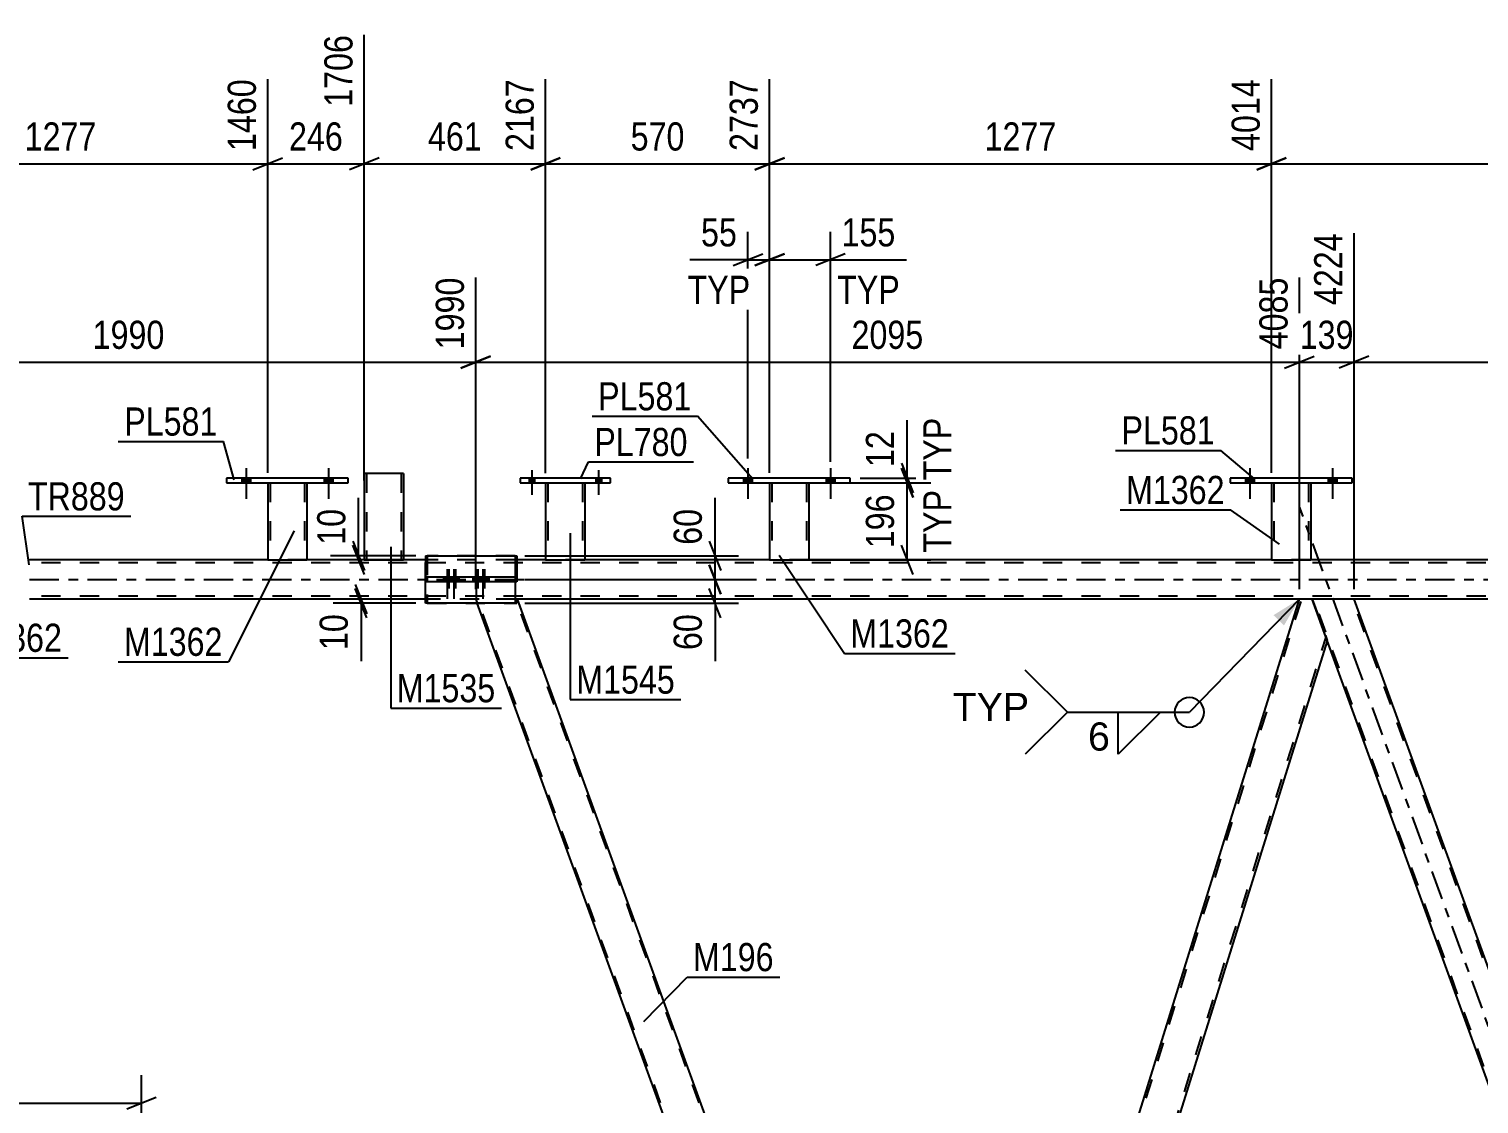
# Model space of a CAD drawing. Header units: millimetres. Extents: x -85 to 756, y -411 to 183.
# Drawn here: x 25.2 to 172.7, y -53.4 to 56 of the extents above; entities that cross this region are included whole.
import ezdxf

# ---------------------------------------------------------------- set-up
doc = ezdxf.new("R2010")
doc.units = ezdxf.units.MM
doc.linetypes.add('DXK_LINE_DOT2', pattern=[3.9198, 1.9599, -1.9599])
doc.linetypes.add('DXK_LINE_DOT3', pattern=[5.9187, 2.979, -0.9799, 0.9799, -0.9799])
doc.styles.add('Arial', font='ARIAL.TTF', dxfattribs={"height": 0.2})
doc.styles.add('Arial Narrow', font='ARIALN.TTF', dxfattribs={"height": 0.2})

# ---------------------------------------------------------------- blocks, each defined once
blk = doc.blocks.new('Bolt-814185790-3741 - 3717')
at = {"color": 1, "linetype": 'DXK_LINE_DOT2'}
for p, q in [((67.54, 0.24), (67.54, -0.24)), ((67.9, 1.04), (67.9, -1.96)), ((68.22, 0.24), (68.22, -0.24)), ((68.26, 0.24), (68.26, -0.24)), ((68.58, 1.04), (68.58, -1.96)), ((68.94, 0.24), (68.94, -0.24)), ((70.5, 0.24), (70.5, -0.24)), ((70.86, 1.04), (70.86, -1.96)), ((71.18, 0.24), (71.18, -0.24)), ((71.22, 0.24), (71.22, -0.24)), ((71.54, 1.04), (71.54, -1.96)), ((71.9, 0.24), (71.9, -0.24))]:
    blk.add_line(p, q, dxfattribs=at)
blk = doc.blocks.new('Part-814185790-3742 - 3717')
at = {"color": 7, "linetype": 'DXK_LINE_DOT2'}
for p, q in [((65.7, 2.4), (65.7, -2.4)), ((74.65, 2.4), (65.7, 2.4)), ((74.81, 2), (74.81, -2.4)), ((65.7, -2.4), (74.81, -2.4))]:
    blk.add_line(p, q, dxfattribs=at)
at = {"color": 2, "linetype": 'Continuous'}
for p, q in [((74.65, 2.4), (74.81, 2.4)), ((74.81, 2.4), (74.81, 2))]:
    blk.add_line(p, q, dxfattribs=at)
blk = doc.blocks.new('Part-814185790-3745 - 3717')
at = {"color": 7, "linetype": 'DXK_LINE_DOT2'}
for p, q in [((74.81, 0.24), (65.7, 0.24)), ((65.7, 0.24), (65.7, -0.24)), ((71.99, 0.24), (71.99, -0.24)), ((74.81, 0.24), (74.81, -0.24)), ((74.81, -0.24), (65.7, -0.24))]:
    blk.add_line(p, q, dxfattribs=at)
blk = doc.blocks.new('Bolt-814185790-3747 - 3717')
at = {"linetype": 'Continuous'}
for points in [[(68.09, 0.24), (67.37, 0.24), (67.37, -0.24), (68.09, -0.24)], [(68.77, 0.24), (68.05, 0.24), (68.05, -0.24), (68.77, -0.24)], [(71.06, 0.24), (70.34, 0.24), (70.34, -0.24), (71.06, -0.24)], [(71.74, 0.24), (71.02, 0.24), (71.02, -0.24), (71.74, -0.24)]]:
    blk.add_hatch(color=1, dxfattribs=at).paths.add_polyline_path(points)
at = {"color": 1, "linetype": 'Continuous'}
for p, q in [((67.37, 0.24), (67.37, -0.24)), ((67.73, 1.04), (67.73, -1.96)), ((68.05, 0.24), (68.05, -0.24)), ((68.09, 0.24), (68.09, -0.24)), ((68.41, 1.04), (68.41, -1.96)), ((68.77, 0.24), (68.77, -0.24)), ((70.34, 0.24), (70.34, -0.24)), ((70.7, 1.04), (70.7, -1.96)), ((71.02, 0.24), (71.02, -0.24)), ((71.06, 0.24), (71.06, -0.24)), ((71.38, 1.04), (71.38, -1.96)), ((71.74, 0.24), (71.74, -0.24))]:
    blk.add_line(p, q, dxfattribs=at)
blk = doc.blocks.new('Part-814185790-3748 - 3717')
at = {"color": 2, "linetype": 'Continuous'}
for p, q in [((65.54, 2.4), (74.65, 2.4)), ((65.54, 2.4), (65.54, 0.24)), ((74.65, 2.4), (74.65, -2.4)), ((65.54, -2.4), (65.54, -0.24)), ((74.65, -2.4), (65.54, -2.4))]:
    blk.add_line(p, q, dxfattribs=at)
at = {"color": 7, "linetype": 'DXK_LINE_DOT2'}
for q in [(65.54, 2.4), (65.54, 0.24)]:
    blk.add_line((65.54, -0.24), q, dxfattribs=at)
blk = doc.blocks.new('Part-814185790-3749 - 3717')
at = {"color": 2, "linetype": 'Continuous'}
for p, q in [((71.83, 0.24), (65.54, 0.24)), ((65.54, -0.24), (65.54, 0.24)), ((74.65, 0.24), (71.83, 0.24)), ((71.83, -0.24), (71.83, 0.24)), ((74.65, 0.24), (74.65, -0.24)), ((71.83, -0.24), (65.54, -0.24)), ((74.65, -0.24), (71.83, -0.24))]:
    blk.add_line(p, q, dxfattribs=at)
blk = doc.blocks.new('Part-814185790-3944 - 3717')
at = {"color": 2, "linetype": 'Continuous'}
for p, q in [((117.75, -119.75), (154.46, -2)), ((155.77, -2), (154.46, -2)), ((157.3, -6.2), (155.77, -2)), ((120.86, -123.22), (157.32, -6.25)), ((119.02, -123.22), (117.77, -119.8))]:
    blk.add_line(p, q, dxfattribs=at)
at = {"color": 7, "linetype": 'DXK_LINE_DOT2'}
for p, q in [((117.89, -120.12), (154.71, -2)), ((120.61, -123.22), (157.18, -5.88)), ((157.32, -6.25), (157.3, -6.2)), ((157.32, -6.25), (157.3, -6.2)), ((117.77, -119.8), (117.75, -119.75)), ((119.02, -123.22), (120.86, -123.22))]:
    blk.add_line(p, q, dxfattribs=at)
blk = doc.blocks.new('Bolt-814185790-4194 - 3717')
at = {"linetype": 'Continuous'}
for points in [[(46.83, 9.84), (47.71, 9.84), (47.71, 10.32), (46.83, 10.32)], [(55.23, 9.84), (56.11, 9.84), (56.11, 10.32), (55.23, 10.32)]]:
    blk.add_hatch(color=1, dxfattribs=at).paths.add_polyline_path(points)
at = {"color": 1, "linetype": 'Continuous'}
for p, q in [((47.27, 11.32), (47.27, 8.2)), ((55.67, 11.32), (55.67, 8.2)), ((46.83, 10.32), (46.83, 9.84)), ((47.71, 10.32), (47.71, 9.84)), ((55.23, 10.32), (55.23, 9.84)), ((56.11, 10.32), (56.11, 9.84))]:
    blk.add_line(p, q, dxfattribs=at)
blk = doc.blocks.new('Part-814185790-4150 - 3717')
at = {"color": 2, "linetype": 'Continuous'}
for p, q in [((147.43, 10.32), (147.43, 9.84)), ((159.83, 10.32), (147.43, 10.32)), ((147.43, 9.84), (159.83, 9.84)), ((159.83, 9.84), (159.83, 10.32))]:
    blk.add_line(p, q, dxfattribs=at)
blk = doc.blocks.new('Part-814185790-3866 - 3717')
at = {"color": 7, "linetype": 'DXK_LINE_DOT2'}
for p, q in [((70.64, -2), (70.66, -2)), ((74.69, -2), (70.64, -2)), ((70.64, -2), (70.78, -2.4)), ((114.93, -123.22), (70.81, -2)), ((118.85, -123.22), (74.73, -2)), ((119.02, -123.22), (117.77, -119.8)), ((119.02, -123.22), (114.76, -123.22))]:
    blk.add_line(p, q, dxfattribs=at)
at = {"color": 2, "linetype": 'Continuous'}
for p, q in [((114.76, -123.22), (70.78, -2.4)), ((74.69, -2), (74.65, -2)), ((74.9, -2), (74.69, -2)), ((117.77, -119.8), (74.9, -2))]:
    blk.add_line(p, q, dxfattribs=at)
blk = doc.blocks.new('Part-814185790-4170 - 3717')
at = {"color": 2, "linetype": 'Continuous'}
for p, q in [((45.27, 10.32), (45.27, 9.84)), ((57.67, 10.32), (45.27, 10.32)), ((45.27, 9.84), (57.67, 9.84)), ((57.67, 9.84), (57.67, 10.32))]:
    blk.add_line(p, q, dxfattribs=at)
blk = doc.blocks.new('Part-814185790-3928 - 3717')
at = {"color": 2, "linetype": 'Continuous'}
for p, q in [((49.47, 2), (25.23, 2)), ((59.3, 2), (53.47, 2)), ((65.54, 2), (63.3, 2)), ((77.75, 2), (74.65, 2)), ((100.55, 2), (81.75, 2)), ((151.63, 2), (104.55, 2)), ((202.71, 2), (155.63, 2)), ((65.54, -2), (25.23, -2)), ((154.46, -2), (74.9, -2)), ((239.59, -2), (160.03, -2))]:
    blk.add_line(p, q, dxfattribs=at)
at = {"color": 7, "linetype": 'DXK_LINE_DOT2'}
for p, q in [((639.89, 1.68), (25.23, 1.68)), ((53.47, 2), (49.47, 2)), ((63.3, 2), (59.3, 2)), ((74.65, 2), (65.54, 2)), ((81.75, 2), (77.75, 2)), ((104.55, 2), (100.55, 2)), ((155.63, 2), (151.63, 2)), ((639.89, -1.68), (25.23, -1.68)), ((74.9, -2), (65.54, -2)), ((160.03, -2), (154.46, -2))]:
    blk.add_line(p, q, dxfattribs=at)
at = {"color": 7, "linetype": 'DXK_LINE_DOT3'}
blk.add_line((25.23, 0), (639.89, 0), dxfattribs=at)
blk = doc.blocks.new('Part-814185790-3939 - 3717')
at = {"color": 7, "linetype": 'DXK_LINE_DOT3'}
blk.add_line((205.44, -132.62), (154.48, 7.4), dxfattribs=at)
at = {"color": 2, "linetype": 'Continuous'}
for p, q in [((160.03, -2), (155.77, -2)), ((202.4, -118.4), (160.03, -2)), ((198.14, -118.4), (157.3, -6.2))]:
    blk.add_line(p, q, dxfattribs=at)
at = {"color": 7, "linetype": 'DXK_LINE_DOT2'}
for p, q in [((155.77, -2), (157.3, -6.2)), ((200.06, -123.22), (155.94, -2)), ((203.98, -123.22), (159.86, -2)), ((199.89, -123.22), (198.14, -118.4)), ((204.15, -123.22), (202.4, -118.4)), ((204.15, -123.22), (199.89, -123.22))]:
    blk.add_line(p, q, dxfattribs=at)
blk = doc.blocks.new('Bolt-814185790-4193 - 3717')
at = {"linetype": 'Continuous'}
for points in [[(46.83, 9.84), (47.71, 9.84), (47.71, 10.32), (46.83, 10.32)], [(55.23, 9.84), (56.11, 9.84), (56.11, 10.32), (55.23, 10.32)]]:
    blk.add_hatch(color=1, dxfattribs=at).paths.add_polyline_path(points)
at = {"color": 1, "linetype": 'Continuous'}
for p, q in [((47.27, 11.32), (47.27, 8.2)), ((55.67, 11.32), (55.67, 8.2)), ((46.83, 10.32), (46.83, 9.84)), ((47.71, 10.32), (47.71, 9.84)), ((55.23, 10.32), (55.23, 9.84)), ((56.11, 10.32), (56.11, 9.84))]:
    blk.add_line(p, q, dxfattribs=at)
blk = doc.blocks.new('Part-814185790-4145 - 3717')
at = {"color": 2, "linetype": 'Continuous'}
for p, q in [((151.63, 9.84), (151.63, 2)), ((155.63, 9.84), (155.63, 2)), ((151.63, 2), (155.63, 2))]:
    blk.add_line(p, q, dxfattribs=at)
at = {"color": 7, "linetype": 'DXK_LINE_DOT2'}
for p, q in [((151.63, 9.84), (155.63, 9.84)), ((151.63, 9.84), (151.63, 9.84)), ((151.63, 9.84), (151.63, 9.84)), ((151.87, 9.84), (151.87, 2)), ((155.39, 9.84), (155.39, 2)), ((155.63, 9.84), (155.63, 9.84)), ((155.63, 9.84), (155.63, 9.84)), ((155.33, 2), (155.37, 2)), ((155.33, 2), (155.37, 2)), ((155.37, 2), (155.39, 2)), ((155.37, 2), (155.39, 2))]:
    blk.add_line(p, q, dxfattribs=at)
blk = doc.blocks.new('Part-814185790-4155 - 3717')
at = {"color": 2, "linetype": 'Continuous'}
for p, q in [((100.55, 9.84), (100.55, 2)), ((104.55, 9.84), (104.55, 2)), ((100.55, 2), (104.55, 2))]:
    blk.add_line(p, q, dxfattribs=at)
at = {"color": 7, "linetype": 'DXK_LINE_DOT2'}
for p, q in [((100.55, 9.84), (104.55, 9.84)), ((100.55, 9.84), (100.55, 9.84)), ((100.55, 9.84), (100.55, 9.84)), ((100.79, 9.84), (100.79, 2)), ((104.31, 9.84), (104.31, 2)), ((104.55, 9.84), (104.55, 9.84)), ((104.55, 9.84), (104.55, 9.84)), ((104.25, 2), (104.29, 2)), ((104.25, 2), (104.29, 2)), ((104.29, 2), (104.31, 2)), ((104.29, 2), (104.31, 2))]:
    blk.add_line(p, q, dxfattribs=at)
blk = doc.blocks.new('Part-814185790-4160 - 3717')
at = {"color": 2, "linetype": 'Continuous'}
for p, q in [((96.35, 10.32), (96.35, 9.84)), ((108.75, 10.32), (96.35, 10.32)), ((96.35, 9.84), (108.75, 9.84)), ((108.75, 9.84), (108.75, 10.32))]:
    blk.add_line(p, q, dxfattribs=at)
blk = doc.blocks.new('Part-814185790-4165 - 3717')
at = {"color": 2, "linetype": 'Continuous'}
for p, q in [((49.47, 9.84), (49.47, 2)), ((53.47, 9.84), (53.47, 2)), ((49.47, 2), (53.47, 2))]:
    blk.add_line(p, q, dxfattribs=at)
at = {"color": 7, "linetype": 'DXK_LINE_DOT2'}
for p, q in [((49.47, 9.84), (53.47, 9.84)), ((49.47, 9.84), (49.47, 9.84)), ((49.47, 9.84), (49.47, 9.84)), ((49.71, 9.84), (49.71, 2)), ((53.23, 9.84), (53.23, 2)), ((53.47, 9.84), (53.47, 9.84)), ((53.47, 9.84), (53.47, 9.84)), ((53.17, 2), (53.21, 2)), ((53.17, 2), (53.21, 2)), ((53.21, 2), (53.23, 2)), ((53.21, 2), (53.23, 2))]:
    blk.add_line(p, q, dxfattribs=at)
blk = doc.blocks.new('Bolt-814185790-4189 - 3717')
at = {"linetype": 'Continuous'}
for points in [[(148.99, 9.84), (149.87, 9.84), (149.87, 10.32), (148.99, 10.32)], [(157.39, 9.84), (158.27, 9.84), (158.27, 10.32), (157.39, 10.32)]]:
    blk.add_hatch(color=1, dxfattribs=at).paths.add_polyline_path(points)
at = {"color": 1, "linetype": 'Continuous'}
for p, q in [((149.43, 11.32), (149.43, 8.2)), ((157.83, 11.32), (157.83, 8.2)), ((148.99, 10.32), (148.99, 9.84)), ((149.87, 10.32), (149.87, 9.84)), ((157.39, 10.32), (157.39, 9.84)), ((158.27, 10.32), (158.27, 9.84))]:
    blk.add_line(p, q, dxfattribs=at)
blk = doc.blocks.new('Bolt-814185790-4190 - 3717')
at = {"linetype": 'Continuous'}
for points in [[(148.99, 9.84), (149.87, 9.84), (149.87, 10.32), (148.99, 10.32)], [(157.39, 9.84), (158.27, 9.84), (158.27, 10.32), (157.39, 10.32)]]:
    blk.add_hatch(color=1, dxfattribs=at).paths.add_polyline_path(points)
at = {"color": 1, "linetype": 'Continuous'}
for p, q in [((149.43, 11.32), (149.43, 8.2)), ((157.83, 11.32), (157.83, 8.2)), ((148.99, 10.32), (148.99, 9.84)), ((149.87, 10.32), (149.87, 9.84)), ((157.39, 10.32), (157.39, 9.84)), ((158.27, 10.32), (158.27, 9.84))]:
    blk.add_line(p, q, dxfattribs=at)
blk = doc.blocks.new('Bolt-814185790-4191 - 3717')
at = {"linetype": 'Continuous'}
for points in [[(97.91, 9.84), (98.79, 9.84), (98.79, 10.32), (97.91, 10.32)], [(106.31, 9.84), (107.19, 9.84), (107.19, 10.32), (106.31, 10.32)]]:
    blk.add_hatch(color=1, dxfattribs=at).paths.add_polyline_path(points)
at = {"color": 1, "linetype": 'Continuous'}
for p, q in [((98.35, 11.32), (98.35, 8.2)), ((106.75, 11.32), (106.75, 8.2)), ((97.91, 10.32), (97.91, 9.84)), ((98.79, 10.32), (98.79, 9.84)), ((106.31, 10.32), (106.31, 9.84)), ((107.19, 10.32), (107.19, 9.84))]:
    blk.add_line(p, q, dxfattribs=at)
blk = doc.blocks.new('Bolt-814185790-4192 - 3717')
at = {"linetype": 'Continuous'}
for points in [[(97.91, 9.84), (98.79, 9.84), (98.79, 10.32), (97.91, 10.32)], [(106.31, 9.84), (107.19, 9.84), (107.19, 10.32), (106.31, 10.32)]]:
    blk.add_hatch(color=1, dxfattribs=at).paths.add_polyline_path(points)
at = {"color": 1, "linetype": 'Continuous'}
for p, q in [((98.35, 11.32), (98.35, 8.2)), ((106.75, 11.32), (106.75, 8.2)), ((97.91, 10.32), (97.91, 9.84)), ((98.79, 10.32), (98.79, 9.84)), ((106.31, 10.32), (106.31, 9.84)), ((107.19, 10.32), (107.19, 9.84))]:
    blk.add_line(p, q, dxfattribs=at)
blk = doc.blocks.new('Part-814185790-4210 - 3717')
at = {"color": 2, "linetype": 'Continuous'}
for p, q in [((77.75, 9.84), (77.75, 1.99)), ((81.75, 9.84), (81.75, 1.99)), ((77.75, 1.99), (81.75, 1.99))]:
    blk.add_line(p, q, dxfattribs=at)
at = {"color": 7, "linetype": 'DXK_LINE_DOT2'}
for p, q in [((77.75, 9.84), (81.75, 9.84)), ((77.99, 9.84), (77.99, 1.99)), ((81.51, 9.84), (81.51, 1.99)), ((81.45, 1.99), (81.49, 1.99)), ((81.45, 1.99), (81.49, 1.99)), ((81.49, 1.99), (81.51, 1.99)), ((81.49, 1.99), (81.51, 1.99))]:
    blk.add_line(p, q, dxfattribs=at)
blk = doc.blocks.new('Part-814185790-4215 - 3717')
at = {"color": 2, "linetype": 'Continuous'}
for p, q in [((75.15, 10.32), (75.15, 9.84)), ((84.35, 10.32), (75.15, 10.32)), ((75.15, 9.84), (84.35, 9.84)), ((84.35, 9.84), (84.35, 10.32))]:
    blk.add_line(p, q, dxfattribs=at)
blk = doc.blocks.new('Bolt-814185790-4216 - 3717')
at = {"linetype": 'Continuous'}
for points in [[(76.07, 9.84), (76.63, 9.84), (76.63, 10.32), (76.07, 10.32)], [(76.07, 9.84), (76.63, 9.84), (76.63, 10.32), (76.07, 10.32)], [(82.87, 9.84), (83.43, 9.84), (83.43, 10.32), (82.87, 10.32)], [(82.87, 9.84), (83.43, 9.84), (83.43, 10.32), (82.87, 10.32)]]:
    blk.add_hatch(color=1, dxfattribs=at).paths.add_polyline_path(points)
at = {"color": 1, "linetype": 'Continuous'}
for p, q in [((76.35, 11.12), (76.35, 8.6)), ((76.35, 11.12), (76.35, 8.6)), ((83.15, 11.12), (83.15, 8.6)), ((83.15, 11.12), (83.15, 8.6)), ((76.07, 10.32), (76.07, 9.84)), ((76.07, 10.32), (76.07, 9.84)), ((76.63, 10.32), (76.63, 9.84)), ((76.63, 10.32), (76.63, 9.84)), ((82.87, 10.32), (82.87, 9.84)), ((82.87, 10.32), (82.87, 9.84)), ((83.43, 10.32), (83.43, 9.84)), ((83.43, 10.32), (83.43, 9.84))]:
    blk.add_line(p, q, dxfattribs=at)
blk = doc.blocks.new('Part-814185790-4221 - 3717')
at = {"color": 2, "linetype": 'Continuous'}
for p, q in [((59.3, 10.78), (59.3, 2)), ((63.3, 10.78), (59.3, 10.78)), ((63.3, 10.78), (63.3, 2)), ((59.3, 2), (63.3, 2))]:
    blk.add_line(p, q, dxfattribs=at)
at = {"color": 7, "linetype": 'DXK_LINE_DOT2'}
for p, q in [((59.54, 10.78), (59.54, 2)), ((63.26, 10.78), (62.82, 10.78)), ((62.99, 10.78), (63, 10.78)), ((63, 10.78), (63.04, 10.78)), ((63.04, 10.78), (63.06, 10.78)), ((63.06, 10.78), (63.06, 2)), ((63.04, 2), (63, 2)), ((63.04, 2), (63, 2)), ((63.06, 2), (63.04, 2)), ((63.04, 2), (63.06, 2))]:
    blk.add_line(p, q, dxfattribs=at)
blk = doc.blocks.new('StraightDimension-814185790-4522 - 3717')
at = {"color": 7, "linetype": 'Continuous'}
for p, q in [((-17.31, -1.5), (-18.51, 1.5)), ((-1.64, 0), (-20.76, 0)), ((-17.91, -125.86), (-17.91, 0)), ((-18.51, -124.36), (-17.31, -127.36)), ((34.99, -125.86), (-20.76, -125.86))]:
    blk.add_line(p, q, dxfattribs=at)
at = {"color": 0}
blk.add_wipeout([(-18.66, -58.67), (-22.86, -58.67), (-22.86, -67.19), (-18.66, -67.19)], dxfattribs=at)
at = {"color": 3, "style": 'Arial Narrow'}
blk.add_text('3147', height=2.863, rotation=90.0002, dxfattribs=at).set_placement((-19.26, -66.59))
blk = doc.blocks.new('StraightDimension-814185790-5039 - 3717')
at = {"color": 7, "linetype": 'Continuous'}
for p, q in [((70.64, -1), (70.64, 30.73)), ((154.46, -1), (154.46, 30.73)), ((72.14, 22.72), (69.14, 21.52)), ((152.96, 21.52), (155.96, 22.72)), ((70.64, 22.12), (154.46, 22.12))]:
    blk.add_line(p, q, dxfattribs=at)
at = {"color": 0}
blk.add_wipeout([(116.8, 22.87), (116.8, 27.07), (108.29, 27.07), (108.29, 22.87)], dxfattribs=at)
at = {"color": 3, "style": 'Arial Narrow'}
blk.add_text('2095', height=2.863, dxfattribs=at).set_placement((108.89, 23.47))
at = {"color": 0, "linetype": 'Continuous'}
blk.add_wipeout([(153.86, 31.33), (149.66, 31.33), (149.66, 22.82), (153.86, 22.82)], dxfattribs=at)
at = {"color": 3, "linetype": 'Continuous', "style": 'Arial Narrow'}
blk.add_text('4085', height=2.863, rotation=90.0002, dxfattribs=at).set_placement((153.26, 23.42))
blk = doc.blocks.new('StraightDimension-814185790-14553 - 3717')
at = {"color": 7, "linetype": 'Continuous'}
for p, q in [((77.75, 10.83), (77.75, 50.91)), ((100.55, 10.84), (100.55, 50.91)), ((79.25, 42.9), (76.25, 41.7)), ((99.05, 41.7), (102.05, 42.9)), ((77.75, 42.3), (100.55, 42.3))]:
    blk.add_line(p, q, dxfattribs=at)
at = {"color": 0}
blk.add_wipeout([(92.49, 43.05), (92.49, 47.25), (85.81, 47.25), (85.81, 43.05)], dxfattribs=at)
at = {"color": 3, "style": 'Arial Narrow'}
blk.add_text('570', height=2.863, dxfattribs=at).set_placement((86.41, 43.65))
at = {"color": 0, "linetype": 'Continuous'}
blk.add_wipeout([(99.95, 51.51), (95.75, 51.51), (95.75, 43), (99.95, 43)], dxfattribs=at)
at = {"color": 3, "linetype": 'Continuous', "style": 'Arial Narrow'}
blk.add_text('2737', height=2.863, rotation=90.0002, dxfattribs=at).set_placement((99.35, 43.6))
blk = doc.blocks.new('StraightDimension-814185790-14551 - 3717')
at = {"color": 7, "linetype": 'Continuous'}
for p, q in [((151.63, 10.84), (151.63, 50.91)), ((202.71, 10.84), (202.71, 50.91)), ((153.13, 42.9), (150.13, 41.7)), ((201.21, 41.7), (204.21, 42.9)), ((151.63, 42.3), (202.71, 42.3))]:
    blk.add_line(p, q, dxfattribs=at)
at = {"color": 0}
blk.add_wipeout([(181.42, 43.05), (181.42, 47.25), (172.91, 47.25), (172.91, 43.05)], dxfattribs=at)
at = {"color": 3, "style": 'Arial Narrow'}
blk.add_text('1277', height=2.863, dxfattribs=at).set_placement((173.51, 43.65))
at = {"color": 0, "linetype": 'Continuous'}
blk.add_wipeout([(202.11, 51.51), (197.91, 51.51), (197.91, 43), (202.11, 43)], dxfattribs=at)
at = {"color": 3, "linetype": 'Continuous', "style": 'Arial Narrow'}
blk.add_text('5291', height=2.863, rotation=90.0002, dxfattribs=at).set_placement((201.51, 43.6))
blk = doc.blocks.new('StraightDimension-814185790-5324 - 3717')
at = {"color": 7, "linetype": 'Continuous'}
for p, q in [((100.55, 10.84), (100.55, 35.39)), ((106.75, 11.96), (106.75, 35.39)), ((99.05, 31.94), (102.05, 33.14)), ((100.55, 32.54), (106.75, 32.54)), ((108.25, 33.14), (105.25, 31.94)), ((106.75, 32.54), (114.48, 32.54)), ((106.75, 32.54), (114.48, 32.54))]:
    blk.add_line(p, q, dxfattribs=at)
at = {"color": 0}
blk.add_wipeout([(113.96, 33.29), (113.96, 37.49), (107.27, 37.49), (107.27, 33.29)], dxfattribs=at)
at = {"color": 0, "linetype": 'Continuous'}
blk.add_wipeout([(114.41, 27.44), (114.41, 31.64), (106.82, 31.64), (106.82, 27.44)], dxfattribs=at)
at = {"color": 3, "style": 'Arial Narrow'}
blk.add_text('155', height=2.863, dxfattribs=at).set_placement((107.87, 33.89))
at = {"color": 3, "linetype": 'Continuous', "style": 'Arial Narrow'}
blk.add_text('TYP', height=2.863, dxfattribs=at).set_placement((107.42, 28.04))
blk = doc.blocks.new('StraightDimension-814185790-5309 - 3717')
at = {"color": 7, "linetype": 'Continuous'}
for p, q in [((114.56, 10.32), (114.56, 16.22)), ((114.56, 10.32), (114.56, 16.22)), ((113.96, 11.82), (115.16, 8.82)), ((115.16, 8.34), (113.96, 11.34)), ((103.55, 9.84), (116.96, 9.84)), ((109.75, 10.32), (116.96, 10.32)), ((114.56, 9.84), (114.56, 10.32))]:
    blk.add_line(p, q, dxfattribs=at)
at = {"color": 0, "linetype": 'Continuous'}
blk.add_wipeout([(119.66, 17.07), (115.46, 17.07), (115.46, 9.48), (119.66, 9.48)], dxfattribs=at)
at = {"color": 0}
blk.add_wipeout([(113.81, 15.7), (109.61, 15.7), (109.61, 10.84), (113.81, 10.84)], dxfattribs=at)
at = {"color": 3, "linetype": 'Continuous', "style": 'Arial Narrow'}
blk.add_text('TYP', height=2.863, rotation=90.0002, dxfattribs=at).set_placement((119.06, 10.08))
at = {"color": 3, "style": 'Arial Narrow'}
blk.add_text('12', height=2.863, rotation=90.0002, dxfattribs=at).set_placement((113.21, 11.44))
blk = doc.blocks.new('StraightDimension-814185790-5020 - 3717')
at = {"color": 7, "linetype": 'Continuous'}
for p, q in [((160.03, -1), (160.03, 35.23)), ((154.46, -1), (154.46, 30.73)), ((152.96, 21.52), (155.96, 22.72)), ((161.53, 22.72), (158.53, 21.52)), ((154.46, 22.12), (160.03, 22.12))]:
    blk.add_line(p, q, dxfattribs=at)
at = {"color": 0}
blk.add_wipeout([(160.58, 22.87), (160.58, 27.07), (153.9, 27.07), (153.9, 22.87)], dxfattribs=at)
at = {"color": 3, "style": 'Arial Narrow'}
blk.add_text('139', height=2.863, dxfattribs=at).set_placement((154.5, 23.47))
at = {"color": 0, "linetype": 'Continuous'}
blk.add_wipeout([(159.43, 35.83), (155.23, 35.83), (155.23, 27.32), (159.43, 27.32)], dxfattribs=at)
at = {"color": 3, "linetype": 'Continuous', "style": 'Arial Narrow'}
blk.add_text('4224', height=2.863, rotation=90.0002, dxfattribs=at).set_placement((158.83, 27.92))
blk = doc.blocks.new('StraightDimension-814185790-4236 - 3717')
at = {"color": 7, "linetype": 'Continuous'}
for p, q in [((95, 2.4), (95, 8.31)), ((95, 2.4), (95, 8.31)), ((94.4, 3.9), (95.6, 0.9)), ((75.65, 2.4), (97.4, 2.4)), ((95.6, -1.5), (94.4, 1.5)), ((95, 0), (95, 2.4)), ((75.65, 0), (97.4, 0))]:
    blk.add_line(p, q, dxfattribs=at)
at = {"color": 0}
blk.add_wipeout([(94.25, 7.78), (90.05, 7.78), (90.05, 2.93), (94.25, 2.93)], dxfattribs=at)
at = {"color": 3, "style": 'Arial Narrow'}
blk.add_text('60', height=2.863, rotation=90.0002, dxfattribs=at).set_placement((93.65, 3.53))
blk = doc.blocks.new('StraightDimension-814185790-4245 - 3717')
at = {"color": 7, "linetype": 'Continuous'}
for p, q in [((94.4, 1.5), (95.6, -1.5)), ((75.65, 0), (97.4, 0)), ((95, -2.4), (95, 0)), ((95.6, -3.9), (94.4, -0.9)), ((75.65, -2.4), (97.4, -2.4)), ((95, -2.4), (95, -8.31)), ((95, -2.4), (95, -8.31))]:
    blk.add_line(p, q, dxfattribs=at)
at = {"color": 0}
blk.add_wipeout([(94.25, -2.92), (90.05, -2.92), (90.05, -7.78), (94.25, -7.78)], dxfattribs=at)
at = {"color": 3, "style": 'Arial Narrow'}
blk.add_text('60', height=2.863, rotation=90.0002, dxfattribs=at).set_placement((93.65, -7.18))
blk = doc.blocks.new('StraightDimension-814185790-4255 - 3717')
at = {"color": 7, "linetype": 'Continuous'}
for p, q in [((58.72, 2.4), (58.72, 8.31)), ((58.72, 2.4), (58.72, 8.31)), ((58.12, 3.9), (59.32, 0.9)), ((59.32, 0.5), (58.12, 3.5)), ((64.54, 2.4), (55.87, 2.4)), ((64.54, 2), (55.87, 2)), ((58.72, 2), (58.72, 2.4))]:
    blk.add_line(p, q, dxfattribs=at)
at = {"color": 0}
blk.add_wipeout([(57.97, 7.78), (53.77, 7.78), (53.77, 2.93), (57.97, 2.93)], dxfattribs=at)
at = {"color": 3, "style": 'Arial Narrow'}
blk.add_text('10', height=2.863, rotation=90.0002, dxfattribs=at).set_placement((57.37, 3.53))
blk = doc.blocks.new('StraightDimension-814185790-4278 - 3717')
at = {"color": 7, "linetype": 'Continuous'}
for p, q in [((58.37, -0.5), (59.57, -3.5)), ((59.57, -3.9), (58.37, -0.9)), ((64.54, -2), (56.12, -2)), ((64.54, -2.4), (56.12, -2.4)), ((58.97, -2.4), (58.97, -2)), ((58.97, -2.4), (58.97, -8.31)), ((58.97, -2.4), (58.97, -8.31))]:
    blk.add_line(p, q, dxfattribs=at)
at = {"color": 0}
blk.add_wipeout([(58.22, -2.92), (54.02, -2.92), (54.02, -7.78), (58.22, -7.78)], dxfattribs=at)
at = {"color": 3, "style": 'Arial Narrow'}
blk.add_text('10', height=2.863, rotation=90.0002, dxfattribs=at).set_placement((57.62, -7.18))
blk = doc.blocks.new('StraightDimension-814185790-4805 - 3717')
at = {"color": 7, "linetype": 'Continuous'}
for p, q in [((70.64, -1), (70.64, 30.73)), ((0, 7.5), (0, 25.24)), ((1.5, 22.72), (-1.5, 21.52)), ((69.14, 21.52), (72.14, 22.72)), ((0, 22.12), (70.64, 22.12))]:
    blk.add_line(p, q, dxfattribs=at)
at = {"color": 0}
blk.add_wipeout([(39.58, 22.87), (39.58, 27.07), (31.06, 27.07), (31.06, 22.87)], dxfattribs=at)
at = {"color": 3, "style": 'Arial Narrow'}
blk.add_text('1990', height=2.863, dxfattribs=at).set_placement((31.66, 23.47))
at = {"color": 0, "linetype": 'Continuous'}
for points in [[(70.04, 31.33), (65.84, 31.33), (65.84, 22.82), (70.04, 22.82)], [(-0.6, 25.84), (-4.8, 25.84), (-4.8, 22.82), (-0.6, 22.82)]]:
    blk.add_wipeout(points, dxfattribs=at)
at = {"color": 3, "linetype": 'Continuous', "style": 'Arial Narrow'}
for s, height, p in [('1990', 2.863, (69.44, 23.42)), ('0', 2.86, (-1.2, 23.42))]:
    blk.add_text(s, height=height, rotation=90.0002, dxfattribs=at).set_placement(p)
blk = doc.blocks.new('StraightDimension-814185790-5001 - 3717')
at = {"color": 7, "linetype": 'Continuous'}
for p, q in [((160.03, -1), (160.03, 35.23)), ((239.59, -1), (239.59, 30.73)), ((161.53, 22.72), (158.53, 21.52)), ((238.09, 21.52), (241.09, 22.72)), ((160.03, 22.12), (239.59, 22.12))]:
    blk.add_line(p, q, dxfattribs=at)
at = {"color": 0}
blk.add_wipeout([(204.07, 22.87), (204.07, 27.07), (195.55, 27.07), (195.55, 22.87)], dxfattribs=at)
at = {"color": 3, "style": 'Arial Narrow'}
blk.add_text('1989', height=2.863, dxfattribs=at).set_placement((196.15, 23.47))
at = {"color": 0, "linetype": 'Continuous'}
blk.add_wipeout([(238.99, 31.33), (234.79, 31.33), (234.79, 22.82), (238.99, 22.82)], dxfattribs=at)
at = {"color": 3, "linetype": 'Continuous', "style": 'Arial Narrow'}
blk.add_text('6213', height=2.863, rotation=90.0002, dxfattribs=at).set_placement((238.39, 23.42))
blk = doc.blocks.new('StraightDimension-814185790-5295 - 3717')
at = {"color": 7, "linetype": 'Continuous'}
for p, q in [((113.96, 11.34), (115.16, 8.34)), ((103.55, 9.84), (116.96, 9.84)), ((114.56, 2), (114.56, 9.84)), ((115.16, 0.5), (113.96, 3.5)), ((103.55, 2), (116.96, 2))]:
    blk.add_line(p, q, dxfattribs=at)
at = {"color": 0}
blk.add_wipeout([(113.81, 9.26), (109.61, 9.26), (109.61, 2.58), (113.81, 2.58)], dxfattribs=at)
at = {"color": 0, "linetype": 'Continuous'}
blk.add_wipeout([(119.66, 9.71), (115.46, 9.71), (115.46, 2.12), (119.66, 2.12)], dxfattribs=at)
at = {"color": 3, "linetype": 'Continuous', "style": 'Arial Narrow'}
blk.add_text('TYP', height=2.863, rotation=90.0002, dxfattribs=at).set_placement((119.06, 2.73))
at = {"color": 3, "style": 'Arial Narrow'}
blk.add_text('196', height=2.863, rotation=90.0002, dxfattribs=at).set_placement((113.21, 3.18))
blk = doc.blocks.new('StraightDimension-814185790-5331 - 3717')
at = {"color": 7, "linetype": 'Continuous'}
for p, q in [((98.35, 12.32), (98.35, 35.39)), ((100.55, 10.84), (100.55, 35.39)), ((98.35, 32.54), (92.44, 32.54)), ((98.35, 32.54), (92.44, 32.54)), ((96.85, 31.94), (99.85, 33.14)), ((98.35, 32.54), (100.55, 32.54)), ((102.05, 33.14), (99.05, 31.94))]:
    blk.add_line(p, q, dxfattribs=at)
at = {"color": 0}
blk.add_wipeout([(97.82, 33.29), (97.82, 37.49), (92.97, 37.49), (92.97, 33.29)], dxfattribs=at)
at = {"color": 0, "linetype": 'Continuous'}
blk.add_wipeout([(99.19, 27.44), (99.19, 31.64), (91.6, 31.64), (91.6, 27.44)], dxfattribs=at)
at = {"color": 3, "style": 'Arial Narrow'}
blk.add_text('55', height=2.863, dxfattribs=at).set_placement((93.57, 33.89))
at = {"color": 3, "linetype": 'Continuous', "style": 'Arial Narrow'}
blk.add_text('TYP', height=2.863, dxfattribs=at).set_placement((92.2, 28.04))
blk = doc.blocks.new('StraightDimension-814185790-12200 - 3717')
at = {"color": 7, "linetype": 'Continuous'}
for p, q in [((0, -3), (0, -55.67)), ((36.63, -122.22), (36.63, -50.42)), ((1.5, -52.67), (-1.5, -53.87)), ((35.13, -53.87), (38.13, -52.67)), ((0, -53.27), (36.63, -53.27))]:
    blk.add_line(p, q, dxfattribs=at)
at = {"color": 0}
blk.add_wipeout([(22.57, -52.52), (22.57, -48.32), (14.06, -48.32), (14.06, -52.52)], dxfattribs=at)
at = {"color": 3, "style": 'Arial Narrow'}
blk.add_text('1139', height=2.863, dxfattribs=at).set_placement((14.66, -51.92))
blk = doc.blocks.new('StraightDimension-814185790-14552 - 3717')
at = {"color": 7, "linetype": 'Continuous'}
for p, q in [((100.55, 10.84), (100.55, 50.91)), ((151.63, 10.84), (151.63, 50.91)), ((102.05, 42.9), (99.05, 41.7)), ((150.13, 41.7), (153.13, 42.9)), ((100.55, 42.3), (151.63, 42.3))]:
    blk.add_line(p, q, dxfattribs=at)
at = {"color": 0}
blk.add_wipeout([(130.34, 43.05), (130.34, 47.25), (121.83, 47.25), (121.83, 43.05)], dxfattribs=at)
at = {"color": 3, "style": 'Arial Narrow'}
blk.add_text('1277', height=2.863, dxfattribs=at).set_placement((122.43, 43.65))
at = {"color": 0, "linetype": 'Continuous'}
blk.add_wipeout([(151.03, 51.51), (146.83, 51.51), (146.83, 43), (151.03, 43)], dxfattribs=at)
at = {"color": 3, "linetype": 'Continuous', "style": 'Arial Narrow'}
blk.add_text('4014', height=2.863, rotation=90.0002, dxfattribs=at).set_placement((150.43, 43.6))
blk = doc.blocks.new('StraightDimension-814185790-14554 - 3717')
at = {"color": 7, "linetype": 'Continuous'}
for p, q in [((59.3, 10.07), (59.3, 55.41)), ((77.75, 10.83), (77.75, 50.91)), ((60.8, 42.9), (57.8, 41.7)), ((76.25, 41.7), (79.25, 42.9)), ((59.3, 42.3), (77.75, 42.3))]:
    blk.add_line(p, q, dxfattribs=at)
at = {"color": 0}
blk.add_wipeout([(71.86, 43.05), (71.86, 47.25), (65.18, 47.25), (65.18, 43.05)], dxfattribs=at)
at = {"color": 3, "style": 'Arial Narrow'}
blk.add_text('461', height=2.863, dxfattribs=at).set_placement((65.78, 43.65))
at = {"color": 0, "linetype": 'Continuous'}
blk.add_wipeout([(77.15, 51.51), (72.95, 51.51), (72.95, 43), (77.15, 43)], dxfattribs=at)
at = {"color": 3, "linetype": 'Continuous', "style": 'Arial Narrow'}
blk.add_text('2167', height=2.863, rotation=90.0002, dxfattribs=at).set_placement((76.55, 43.6))
blk = doc.blocks.new('StraightDimension-814185790-14555 - 3717')
at = {"color": 7, "linetype": 'Continuous'}
for p, q in [((59.3, 10.07), (59.3, 55.41)), ((49.47, 10.84), (49.47, 50.91)), ((47.97, 41.7), (50.97, 42.9)), ((60.8, 42.9), (57.8, 41.7)), ((49.47, 42.3), (59.3, 42.3))]:
    blk.add_line(p, q, dxfattribs=at)
at = {"color": 0}
blk.add_wipeout([(57.72, 43.05), (57.72, 47.25), (51.04, 47.25), (51.04, 43.05)], dxfattribs=at)
at = {"color": 3, "style": 'Arial Narrow'}
blk.add_text('246', height=2.863, dxfattribs=at).set_placement((51.64, 43.65))
at = {"color": 0, "linetype": 'Continuous'}
blk.add_wipeout([(58.7, 56.01), (54.5, 56.01), (54.5, 47.5), (58.7, 47.5)], dxfattribs=at)
at = {"color": 3, "linetype": 'Continuous', "style": 'Arial Narrow'}
blk.add_text('1706', height=2.863, rotation=90.0002, dxfattribs=at).set_placement((58.1, 48.1))
blk = doc.blocks.new('StraightDimension-814185790-14556 - 3717')
at = {"color": 7, "linetype": 'Continuous'}
for p, q in [((7.33, 10.84), (7.33, 53.59)), ((49.47, 10.84), (49.47, 50.91)), ((8.83, 42.9), (5.83, 41.7)), ((47.97, 41.7), (50.97, 42.9)), ((7.33, 42.3), (49.47, 42.3))]:
    blk.add_line(p, q, dxfattribs=at)
at = {"color": 0}
blk.add_wipeout([(32.65, 43.05), (32.65, 47.25), (24.14, 47.25), (24.14, 43.05)], dxfattribs=at)
at = {"color": 3, "style": 'Arial Narrow'}
blk.add_text('1277', height=2.863, dxfattribs=at).set_placement((24.74, 43.65))
at = {"color": 0, "linetype": 'Continuous'}
blk.add_wipeout([(48.87, 51.51), (44.67, 51.51), (44.67, 43), (48.87, 43)], dxfattribs=at)
at = {"color": 3, "linetype": 'Continuous', "style": 'Arial Narrow'}
blk.add_text('1460', height=2.863, rotation=90.0002, dxfattribs=at).set_placement((48.27, 43.6))
blk = doc.blocks.new('Mark-814185790-3862 - 3717')
at = {"color": 0}
blk.add_wipeout([(100.98, -39.85), (100.98, -36.85), (92.75, -36.85), (92.75, -39.85)], dxfattribs=at)
blk.add_wipeout([(100.98, -39.85), (100.98, -36.85), (92.75, -36.85), (92.75, -39.85)], dxfattribs=at)
at = {"color": 30, "linetype": 'Continuous'}
for p, q in [((87.74, -44.98), (92.15, -40.45)), ((92.15, -40.45), (101.58, -40.45))]:
    blk.add_line(p, q, dxfattribs=at)
at = {"color": 3, "style": 'Arial Narrow'}
blk.add_text('M196', height=2.863, dxfattribs=at).set_placement((92.75, -39.85))
blk = doc.blocks.new('Mark-814185790-3736 - 3717')
at = {"color": 0}
blk.add_wipeout([(28.55, -7.36), (28.55, -4.36), (18.5, -4.36), (18.5, -7.36)], dxfattribs=at)
blk.add_wipeout([(28.55, -7.36), (28.55, -4.36), (18.5, -4.36), (18.5, -7.36)], dxfattribs=at)
at = {"color": 30, "linetype": 'Continuous'}
for p, q in [((10.04, 3.17), (17.9, -7.96)), ((17.9, -7.96), (29.15, -7.96))]:
    blk.add_line(p, q, dxfattribs=at)
at = {"color": 3, "style": 'Arial Narrow'}
blk.add_text('M1362', height=2.863, dxfattribs=at).set_placement((18.5, -7.36))
blk = doc.blocks.new('Mark-814185790-3924 - 3717')
at = {"color": 0}
blk.add_wipeout([(34.93, 7.03), (34.93, 10.03), (25.07, 10.03), (25.07, 7.03)], dxfattribs=at)
blk.add_wipeout([(34.93, 7.03), (34.93, 10.03), (25.07, 10.03), (25.07, 7.03)], dxfattribs=at)
at = {"color": 30, "linetype": 'Continuous'}
for p, q in [((25.19, 1.5), (24.47, 6.43)), ((24.47, 6.43), (35.53, 6.43))]:
    blk.add_line(p, q, dxfattribs=at)
at = {"color": 3, "style": 'Arial Narrow'}
blk.add_text('TR889', height=2.863, dxfattribs=at).set_placement((25.07, 7.03))
blk = doc.blocks.new('Mark-814185790-4211 - 3717')
at = {"color": 0}
blk.add_wipeout([(92.21, 12.56), (92.21, 15.56), (82.71, 15.56), (82.71, 12.56)], dxfattribs=at)
blk.add_wipeout([(92.21, 12.56), (92.21, 15.56), (82.71, 15.56), (82.71, 12.56)], dxfattribs=at)
at = {"color": 30, "linetype": 'Continuous'}
for p, q in [((81.3, 10.23), (82.11, 11.96)), ((82.11, 11.96), (92.81, 11.96))]:
    blk.add_line(p, q, dxfattribs=at)
at = {"color": 3, "style": 'Arial Narrow'}
blk.add_text('PL780', height=2.863, dxfattribs=at).set_placement((82.71, 12.56))
blk = doc.blocks.new('Mark-814185790-4156 - 3717')
at = {"color": 0}
blk.add_wipeout([(92.6, 17.21), (92.6, 20.21), (83.1, 20.21), (83.1, 17.21)], dxfattribs=at)
blk.add_wipeout([(92.6, 17.21), (92.6, 20.21), (83.1, 20.21), (83.1, 17.21)], dxfattribs=at)
at = {"color": 30, "linetype": 'Continuous'}
for p in [(82.5, 16.61), (98.84, 10.21)]:
    blk.add_line(p, (93.2, 16.61), dxfattribs=at)
at = {"color": 3, "style": 'Arial Narrow'}
blk.add_text('PL581', height=2.863, dxfattribs=at).set_placement((83.1, 17.21))
blk = doc.blocks.new('Mark-814185790-4151 - 3717')
at = {"color": 0}
blk.add_wipeout([(118.82, -6.92), (118.82, -3.92), (108.76, -3.92), (108.76, -6.92)], dxfattribs=at)
blk.add_wipeout([(118.82, -6.92), (118.82, -3.92), (108.76, -3.92), (108.76, -6.92)], dxfattribs=at)
at = {"color": 30, "linetype": 'Continuous'}
for p, q in [((101.54, 2.48), (108.16, -7.52)), ((108.16, -7.52), (119.42, -7.52))]:
    blk.add_line(p, q, dxfattribs=at)
at = {"color": 3, "style": 'Arial Narrow'}
blk.add_text('M1362', height=2.863, dxfattribs=at).set_placement((108.76, -6.92))
blk = doc.blocks.new('Mark-814185790-4141 - 3717')
at = {"color": 0}
blk.add_wipeout([(146.87, 7.68), (146.87, 10.68), (136.82, 10.68), (136.82, 7.68)], dxfattribs=at)
blk.add_wipeout([(146.87, 7.68), (146.87, 10.68), (136.82, 10.68), (136.82, 7.68)], dxfattribs=at)
at = {"color": 30, "linetype": 'Continuous'}
for p in [(136.22, 7.08), (152.44, 3.58)]:
    blk.add_line(p, (147.47, 7.08), dxfattribs=at)
at = {"color": 3, "style": 'Arial Narrow'}
blk.add_text('M1362', height=2.863, dxfattribs=at).set_placement((136.82, 7.68))
blk = doc.blocks.new('Mark-814185790-4146 - 3717')
at = {"color": 0}
blk.add_wipeout([(145.87, 13.74), (145.87, 16.74), (136.36, 16.74), (136.36, 13.74)], dxfattribs=at)
blk.add_wipeout([(145.87, 13.74), (145.87, 16.74), (136.36, 16.74), (136.36, 13.74)], dxfattribs=at)
at = {"color": 30, "linetype": 'Continuous'}
for p in [(135.76, 13.14), (149.92, 10.21)]:
    blk.add_line(p, (146.47, 13.14), dxfattribs=at)
at = {"color": 3, "style": 'Arial Narrow'}
blk.add_text('PL581', height=2.863, dxfattribs=at).set_placement((136.36, 13.74))
blk = doc.blocks.new('Mark-814185790-4161 - 3717')
at = {"color": 0}
blk.add_wipeout([(44.89, -7.77), (44.89, -4.77), (34.84, -4.77), (34.84, -7.77)], dxfattribs=at)
blk.add_wipeout([(44.89, -7.77), (44.89, -4.77), (34.84, -4.77), (34.84, -7.77)], dxfattribs=at)
at = {"color": 30, "linetype": 'Continuous'}
for p in [(52.17, 4.96), (34.24, -8.37)]:
    blk.add_line(p, (45.49, -8.37), dxfattribs=at)
at = {"color": 3, "style": 'Arial Narrow'}
blk.add_text('M1362', height=2.863, dxfattribs=at).set_placement((34.84, -7.77))
blk = doc.blocks.new('Mark-814185790-4166 - 3717')
at = {"color": 0}
blk.add_wipeout([(44.37, 14.64), (44.37, 17.64), (34.87, 17.64), (34.87, 14.64)], dxfattribs=at)
blk.add_wipeout([(44.37, 14.64), (44.37, 17.64), (34.87, 17.64), (34.87, 14.64)], dxfattribs=at)
at = {"color": 30, "linetype": 'Continuous'}
for p in [(34.27, 14.04), (46.05, 10.13)]:
    blk.add_line(p, (44.97, 14.04), dxfattribs=at)
at = {"color": 3, "style": 'Arial Narrow'}
blk.add_text('PL581', height=2.863, dxfattribs=at).set_placement((34.87, 14.64))
blk = doc.blocks.new('Mark-814185790-4206 - 3717')
at = {"color": 0}
blk.add_wipeout([(90.92, -11.62), (90.92, -8.62), (80.87, -8.62), (80.87, -11.62)], dxfattribs=at)
blk.add_wipeout([(90.92, -11.62), (90.92, -8.62), (80.87, -8.62), (80.87, -11.62)], dxfattribs=at)
at = {"color": 30, "linetype": 'Continuous'}
for p, q in [((80.27, 4.72), (80.27, -12.22)), ((80.27, -12.22), (91.52, -12.22))]:
    blk.add_line(p, q, dxfattribs=at)
at = {"color": 3, "style": 'Arial Narrow'}
blk.add_text('M1545', height=2.863, dxfattribs=at).set_placement((80.87, -11.62))
blk = doc.blocks.new('Mark-814185790-4217 - 3717')
at = {"color": 0}
blk.add_wipeout([(72.66, -12.49), (72.66, -9.49), (62.6, -9.49), (62.6, -12.49)], dxfattribs=at)
blk.add_wipeout([(72.66, -12.49), (72.66, -9.49), (62.6, -9.49), (62.6, -12.49)], dxfattribs=at)
at = {"color": 30, "linetype": 'Continuous'}
for p, q in [((62, 3.32), (62, -13.09)), ((62, -13.09), (73.26, -13.09))]:
    blk.add_line(p, q, dxfattribs=at)
at = {"color": 3, "style": 'Arial Narrow'}
blk.add_text('M1535', height=2.863, dxfattribs=at).set_placement((62.6, -12.49))
blk = doc.blocks.new('WeldMark-814185790-5377 - 3717')
at = {"linetype": 'Continuous'}
blk.add_hatch(color=30, dxfattribs=at).paths.add_polyline_path([(151.83, -3.63), (154.46, -2), (152.9, -4.67)])
at = {"color": 30, "linetype": 'Continuous'}
blk.add_line((154.46, -2), (143.27, -13.51), dxfattribs=at)
at = {"color": 3, "linetype": 'Continuous'}
for q in [(126.57, -9.22), (126.57, -17.79)]:
    blk.add_line((130.85, -13.51), q, dxfattribs=at)
for start, end in [(90, 270), (270, 90)]:
    blk.add_arc((143.27, -13.51), 1.5, start, end, dxfattribs=at)
at = {"color": 0}
blk.add_wipeout([(135.37, -17.61), (135.37, -14.21), (132.75, -14.21), (132.75, -17.61)], dxfattribs=at)
at = {"color": 30, "linetype": 'Continuous'}
blk.add_line((130.85, -13.51), (143.27, -13.51), dxfattribs=at)
at = {"color": 3, "linetype": 'Continuous'}
for p, q in [((136.03, -13.51), (140.32, -13.51)), ((140.32, -13.51), (136.03, -17.79)), ((136.03, -17.79), (136.03, -13.51))]:
    blk.add_line(p, q, dxfattribs=at)
at = {"color": 3, "style": 'Arial'}
blk.add_text('6', height=2.87, dxfattribs=at).set_placement((132.95, -17.41))
at = {"color": 0, "linetype": 'Continuous'}
blk.add_wipeout([(126.95, -14.41), (126.95, -11.41), (119.18, -11.41), (119.18, -14.41)], dxfattribs=at)
blk.add_wipeout([(126.95, -14.41), (126.95, -11.41), (119.18, -11.41), (119.18, -14.41)], dxfattribs=at)
at = {"color": 3, "linetype": 'Continuous', "style": 'Arial'}
blk.add_text('TYP', height=2.865, dxfattribs=at).set_placement((119.18, -14.41))

msp = doc.modelspace()

# ---------------------------------------------------------------- block references
for name in ['Bolt-814185790-4194 - 3717', 'Bolt-814185790-4193 - 3717', 'Part-814185790-4221 - 3717', 'Bolt-814185790-4216 - 3717', 'Bolt-814185790-4191 - 3717', 'Bolt-814185790-4192 - 3717', 'Bolt-814185790-4189 - 3717', 'Bolt-814185790-4190 - 3717', 'Part-814185790-4170 - 3717', 'Part-814185790-4165 - 3717', 'Part-814185790-4215 - 3717', 'Part-814185790-4210 - 3717', 'Part-814185790-4160 - 3717', 'Part-814185790-4155 - 3717', 'Part-814185790-4150 - 3717', 'Part-814185790-4145 - 3717', 'Part-814185790-3939 - 3717', 'Part-814185790-3928 - 3717', 'Part-814185790-3748 - 3717', 'Part-814185790-3742 - 3717', 'Part-814185790-3749 - 3717', 'Part-814185790-3745 - 3717', 'Bolt-814185790-3747 - 3717', 'Bolt-814185790-3741 - 3717', 'Part-814185790-3866 - 3717', 'Part-814185790-3944 - 3717']:
    msp.add_blockref(name, (0, 0))

# ---------------------------------------------------------------- next in the draw order: block references
for name in ['StraightDimension-814185790-5039 - 3717', 'StraightDimension-814185790-4255 - 3717', 'StraightDimension-814185790-4522 - 3717', 'StraightDimension-814185790-4278 - 3717', 'Mark-814185790-3862 - 3717']:
    msp.add_blockref(name, (0, 0))

# ---------------------------------------------------------------- next in the draw order: block references
for name in ['StraightDimension-814185790-14553 - 3717', 'StraightDimension-814185790-14551 - 3717', 'StraightDimension-814185790-4805 - 3717', 'StraightDimension-814185790-4236 - 3717', 'StraightDimension-814185790-12200 - 3717']:
    msp.add_blockref(name, (0, 0))

# ---------------------------------------------------------------- next in the draw order: block references
for name in ['StraightDimension-814185790-14554 - 3717', 'StraightDimension-814185790-5324 - 3717', 'StraightDimension-814185790-5020 - 3717', 'Mark-814185790-3736 - 3717', 'Mark-814185790-4217 - 3717', 'StraightDimension-814185790-4245 - 3717']:
    msp.add_blockref(name, (0, 0))

# ---------------------------------------------------------------- next in the draw order: block references
for name in ['StraightDimension-814185790-14555 - 3717', 'StraightDimension-814185790-5331 - 3717', 'StraightDimension-814185790-5001 - 3717', 'StraightDimension-814185790-5309 - 3717', 'Mark-814185790-3924 - 3717', 'Mark-814185790-4206 - 3717']:
    msp.add_blockref(name, (0, 0))

# ---------------------------------------------------------------- next in the draw order: block references
for name in ['StraightDimension-814185790-14556 - 3717', 'Mark-814185790-4211 - 3717', 'StraightDimension-814185790-5295 - 3717', 'Mark-814185790-4161 - 3717']:
    msp.add_blockref(name, (0, 0))

# ---------------------------------------------------------------- next in the draw order: block references
for name in ['StraightDimension-814185790-14552 - 3717', 'Mark-814185790-4166 - 3717', 'Mark-814185790-4151 - 3717']:
    msp.add_blockref(name, (0, 0))

# ---------------------------------------------------------------- next in the draw order: block references
for name in ['Mark-814185790-4156 - 3717', 'Mark-814185790-4141 - 3717', 'WeldMark-814185790-5377 - 3717']:
    msp.add_blockref(name, (0, 0))

# ---------------------------------------------------------------- next in the draw order: block references
msp.add_blockref('Mark-814185790-4146 - 3717', (0, 0))

doc.saveas('drawing.dxf')
